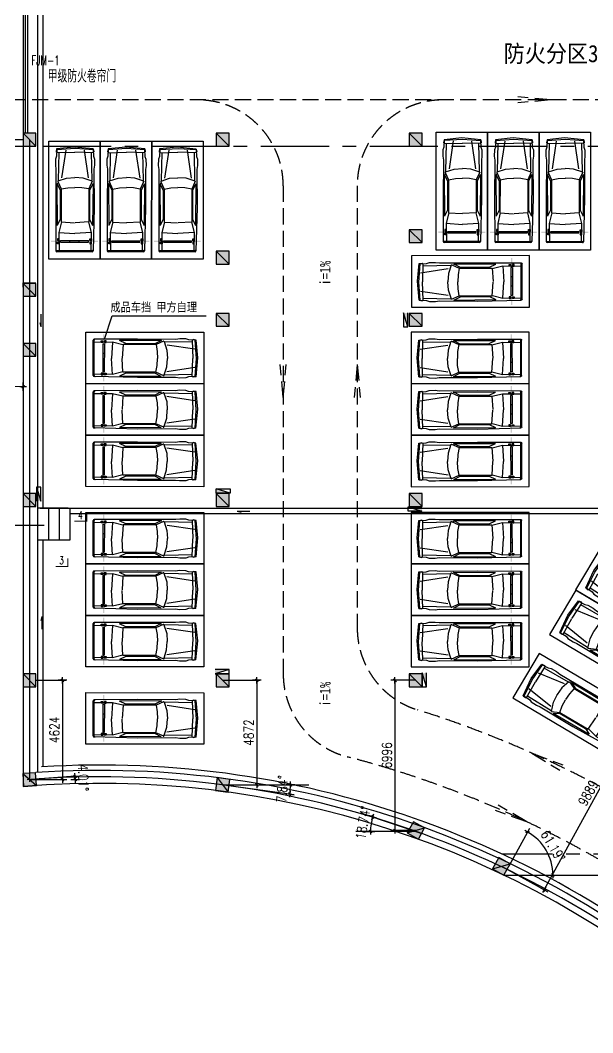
# Model space of a CAD drawing. Extents: x 953929 to 1132291, y -67290 to 107124.
# Drawn here: x 1000710 to 1027398, y 3079 to 50266 of the extents above; entities that cross this region are included whole.
import ezdxf
from ezdxf.enums import TextEntityAlignment as Align

# ---------------------------------------------------------------- set-up
doc = ezdxf.new("R2010")
doc.units = 0
doc.header["$MEASUREMENT"] = 0
doc.linetypes.add('CENTER', pattern=[50.8, 31.75, -6.35, 6.35, -6.35])
doc.linetypes.add('DASH', pattern=[0.35, 0.25, -0.1])
doc.layers.get('0').update_dxf_attribs({"linetype": 'CONTINUOUS'})
doc.layers.get('DEFPOINTS').update_dxf_attribs({"linetype": 'CONTINUOUS'})
for name, color, linetype in [('0-文字', 11, 'CONTINUOUS'), ('CC', 7, 'CONTINUOUS'), ('dg', 6, 'CONTINUOUS'), ('DIM', 7, 'CONTINUOUS'), ('F', 31, 'CONTINUOUS'), ('KWC', 253, 'CONTINUOUS'), ('LAYER2', 1, 'CONTINUOUS'), ('TC', 8, 'CONTINUOUS'), ('WALL', 1, 'CONTINUOUS'), ('WIN', 4, 'CONTINUOUS'), ('WINDOW', 254, 'CONTINUOUS'), ('WINDOWS', 4, 'CONTINUOUS'), ('柱子', 2, 'CONTINUOUS'), ('阳台', 4, 'CONTINUOUS')]:
    doc.layers.add(name, color=color, linetype=linetype)
doc.styles.add('CHINA', font='SimSun.ttf', dxfattribs={"width": 0.85, "height": 150})
doc.styles.add('CT', font='txt', dxfattribs={"width": 0.8, "bigfont": 'FS.SHX'})
doc.styles.add('DIM', font='', dxfattribs={"width": 0.75})
doc.styles.add('DIM_FONT', font='SIMPLEX.shx', dxfattribs={"width": 0.8})
doc.styles.add('FS', font='txt.shx', dxfattribs={"width": 0.66, "height": 150, "bigfont": 'fs.shx'})
doc.styles.add('ROMANC', font='ROMANC', dxfattribs={"height": 0.2})
doc.styles.add('宋体', font='SimSun.ttf')
doc.styles.get('DIM').set_extended_font_data('FangSong_GB2312')
doc.dimstyles.new('AXIS-200-arr', dxfattribs={"dimtxt": 300, "dimasz": 300, "dimexe": 250, "dimexo": 0, "dimgap": 150, "dimtad": 1, "dimdec": 0, "dimzin": 0, "dimdsep": 46, "dimtxsty": 'DIM_FONT', "dimsah": 1, "dimcen": 0.09, "dimclrd": 256, "dimclrt": 4, "dimadec": 0, "dimazin": 0, "dimtfac": 1, "dimtdec": 0, "dimtix": 1, "dimtmove": 1, "dimatfit": 3, "dimfxl": 0, "dimtolj": 1, "dimtzin": 0, "dimarcsym": 0})
doc.dimstyles.get("Standard").update_dxf_attribs({"dimtxt": 375, "dimasz": 1, "dimexe": 150, "dimexo": 0, "dimgap": 200, "dimtad": 1, "dimdec": 0, "dimzin": 0, "dimdsep": 46, "dimtxsty": 'DIM_FONT', "dimblk1": '_DIMX', "dimblk2": '_DIMX', "dimsah": 1, "dimcen": 200, "dimclrd": 256, "dimclre": 256, "dimclrt": 4, "dimadec": 0, "dimazin": 0, "dimtfac": 1, "dimtdec": 0, "dimtix": 1, "dimtmove": 2, "dimatfit": 3, "dimldrblk": '_DIMX', "dimfxl": 0, "dimtolj": 1, "dimtzin": 0, "dimarcsym": 0})

# ---------------------------------------------------------------- blocks, each defined once
blk = doc.blocks.new('CW')
at = {"layer": 'KWC'}
h = blk.add_hatch(color=256, dxfattribs=at)
h.paths.add_polyline_path([(865, -412), (865, -488), (953, -488), (953, -412)])
h.paths.add_polyline_path([(800, -412), (800, -488), (712, -488), (712, -412)])
edge = h.paths.add_edge_path(flags=16)
edge.add_ellipse((756, -450), major_axis=(-10.2, 10.2), ratio=1, start_angle=-45.0335, end_angle=314.9665, ccw=False)
edge = h.paths.add_edge_path(flags=16)
edge.add_ellipse((909, -450), major_axis=(-10.2, 10.2), ratio=1, start_angle=-45.0335, end_angle=314.9665, ccw=False)
h = blk.add_hatch(color=256, dxfattribs=at)
h.paths.add_polyline_path([(800, -546), (800, -109), (865, -109), (865, -546)])
h.paths.add_polyline_path([(799, -1419), (799, -982), (865, -982), (865, -1419)])
h.paths.add_polyline_path([(799, -2292), (799, -1855), (864, -1855), (864, -2292)])
h = blk.add_hatch(color=256, dxfattribs=at)
h.paths.add_polyline_path([(864, -1989), (864, -1913), (952, -1913), (952, -1989)])
edge = h.paths.add_edge_path(flags=16)
edge.add_ellipse((908, -1951), major_axis=(-10.2, 10.2), ratio=1, start_angle=-45.0335, end_angle=314.9665, ccw=False)
edge = h.paths.add_edge_path(flags=16)
edge.add_ellipse((755, -1951), major_axis=(-10.2, 10.2), ratio=1, start_angle=-45.0335, end_angle=314.9665, ccw=False)
h.paths.add_polyline_path([(799, -1989), (799, -1913), (712, -1913), (712, -1989)])
for p, q in [((-1, -2400), (0, 0)), ((0, 0), (5500, -3)), ((349, -2022), (350, -379)), ((391, -2023), (392, -379)), ((2414, -328), (395, -334)), ((1245, -471), (397, -483)), ((712, -488), (712, -412)), ((712, -412), (800, -412)), ((800, -412), (800, -488)), ((865, -412), (865, -488)), ((953, -412), (865, -412)), ((953, -488), (953, -412)), ((1245, -471), (1197, -1224)), ((1734, -592), (1245, -471)), ((3522, -383), (1576, -397)), ((1864, -537), (1576, -397)), ((4190, -340), (2414, -328)), ((3522, -383), (3226, -538)), ((3615, -425), (3273, -579)), ((3646, -439), (3773, -838)), ((4970, -473), (3673, -445)), ((4377, -312), (4190, -340)), ((4665, -317), (4377, -312)), ((4796, -365), (4665, -317)), ((5098, -381), (4796, -365)), ((4966, -373), (4985, -1225)), ((5003, -350), (4985, -372)), ((5139, -372), (5003, -350)), ((5154, -1230), (5098, -381)), ((5227, -1193), (5139, -372)), ((5500, -3), (5499, -2403)), ((800, -488), (712, -488)), ((800, -546), (799, -1855)), ((800, -546), (865, -546)), ((865, -546), (864, -1855)), ((865, -488), (953, -488)), ((1735, -578), (1696, -1211)), ((3273, -579), (1735, -578)), ((3226, -538), (1864, -537)), ((3273, -579), (3333, -897)), ((3333, -897), (3345, -1224)), ((3773, -838), (3802, -1224)), ((5082, -800), (3786, -605)), ((799, -982), (865, -982)), ((1244, -1976), (1197, -1222)), ((1734, -1869), (1696, -1236)), ((3333, -1552), (3345, -1225)), ((3772, -1612), (3802, -1226)), ((4965, -2077), (4985, -1226)), ((5097, -2070), (5154, -1230)), ((5138, -2079), (5227, -1193)), ((799, -1419), (865, -1419)), ((799, -1855), (864, -1855)), ((1733, -1855), (1244, -1976)), ((3272, -1870), (1734, -1869)), ((3272, -1870), (3333, -1552)), ((3637, -2034), (3272, -1870)), ((3637, -2034), (3772, -1612)), ((5081, -1651), (3785, -1844)), ((2413, -2120), (393, -2067)), ((1244, -1976), (396, -1962)), ((799, -1913), (712, -1913)), ((712, -1913), (712, -1989)), ((712, -1989), (799, -1989)), ((799, -1989), (799, -1913)), ((864, -1989), (864, -1913)), ((864, -1913), (952, -1913)), ((952, -1989), (864, -1989)), ((952, -1913), (952, -1989)), ((1863, -1910), (1575, -2050)), ((3521, -2067), (1575, -2050)), ((3225, -1911), (1863, -1910)), ((4189, -2110), (2413, -2120)), ((3521, -2067), (3225, -1911)), ((4969, -1977), (3672, -2005)), ((4376, -2138), (4189, -2110)), ((4664, -2133), (4376, -2138)), ((4795, -2085), (4664, -2133)), ((5097, -2070), (4795, -2085)), ((5002, -2101), (4984, -2079)), ((5138, -2079), (5002, -2101)), ((5499, -2403), (-1, -2400))]:
    blk.add_line(p, q, dxfattribs=at)
for centre in [(756, -450), (909, -450), (755, -1951), (908, -1951)]:
    blk.add_circle(centre, 14.4, dxfattribs=at)
for centre, major_axis, start_param, end_param in [((395, -379), (-45, 0.4), -1.558913, 0.008145), ((437, -379), (-45, 0.1), -1.565717, 0.001342), ((3509, -415), (11.2, 0.7), -1.159955, 1.503276), ((3624, -446), (22.5, 0.3), 0.294791, 1.978353), ((3333, -1224), (7.95, 7.95), 5.46214, 5.532266), ((3791, -1225), (-7.95, 7.95), 3.84936, 4.003454), ((4974, -1225), (7.95, 7.95), 5.474521, 5.519885), ((394, -2022), (-45, 0.1), 0.002021, 1.546781), ((436, -2023), (-45, 0.1), 0.002021, 1.546781), ((3623, -2003), (22.5, 0.4), 4.270615, 5.954177)]:
    blk.add_ellipse(centre, major_axis=major_axis, ratio=1, start_param=start_param, end_param=end_param, dxfattribs=at)
at = {"layer": 'KWC', "linetype": 'Continuous', "style": 'DIM', "oblique": 360, "flags": 9}
for tag in ['YSIZE', 'XSIZE']:
    blk.add_attdef(tag, (5154, -1230), '', height=0.45, rotation=179.9665, dxfattribs=at)
blk = doc.blocks.new('ZHU')
at = {"layer": '柱子'}
h = blk.add_hatch(color=256, dxfattribs=at)
h.paths.add_polyline_path([(300, -300), (300, 300), (-300, 300)])
h.paths.add_polyline_path([(-300, 300), (-300, -300), (300, -300)], flags=16)
blk.add_line((-300, 300), (300, -300), dxfattribs=at)
blk.add_lwpolyline([(-300, -300), (300, -300), (300, 300), (-300, 300)], close=True, dxfattribs=at)
blk = doc.blocks.new('A$C45826A92')
at = {"layer": 'DIM'}
for p, q in [((0, 0), (273, 831)), ((273, 831), (3638, 831))]:
    blk.add_line(p, q, dxfattribs=at)
at = {"layer": 'dg', "style": 'CHINA', "width": 0.85}
blk.add_text('成品车挡 甲方自理', height=315, dxfattribs=at).set_placement((209, 990))
blk = doc.blocks.new('1')
at = {"layer": 'DIM'}
for p, q in [((-150, 0), (150, 0)), ((0, -200), (0, 200))]:
    blk.add_line(p, q, dxfattribs=at)
at = {"layer": 'DIM', "const_width": 45}
blk.add_lwpolyline([(-71, -71), (71, 71)], dxfattribs=at)
blk = doc.blocks.new('*D252')
at = {"layer": 'DEFPOINTS', "color": 0}
for p in [(1027906, 19504), (1029897, 18409), (1023140, 10838)]:
    blk.add_point(p, dxfattribs=at)
at = {"layer": 'DIM', "color": 4}
for p, q in [((1027906, 19504), (1030028, 18337)), ((1025132, 9744), (1029897, 18408)), ((1023140, 10838), (1025263, 9671))]:
    blk.add_line(p, q, dxfattribs=at)
for p, rotation in [((1029897, 18409), 61.19437207137814), ((1025132, 9743), 241.1943720713782)]:
    blk.add_blockref('1', p, dxfattribs=dict(at, rotation=rotation))
at = {"layer": 'DIM', "color": 4, "insert": (1027186, 14257), "char_height": 450, "attachment_point": 5, "rotation": 61.1944, "style": 'DIM_FONT'}
blk.add_mtext('\\A1;9889', dxfattribs=at)
blk = doc.blocks.new('*D412')
at = {"layer": 'DEFPOINTS', "color": 0}
for p in [(1010144, 19504), (1010144, 14632), (1011736, 14632)]:
    blk.add_point(p, dxfattribs=at)
at = {"layer": 'DIM', "color": 4}
for p, q in [((1010144, 19504), (1011886, 19504)), ((1011736, 19503), (1011736, 14633)), ((1010144, 14632), (1011886, 14632))]:
    blk.add_line(p, q, dxfattribs=at)
for p, rotation in [((1011736, 19504), 90), ((1011736, 14632), 270)]:
    blk.add_blockref('1', p, dxfattribs=dict(at, rotation=rotation))
at = {"layer": 'DIM', "color": 4, "insert": (1011361, 17068), "char_height": 450, "attachment_point": 5, "rotation": 90, "style": 'DIM_FONT'}
blk.add_mtext('\\A1;4872', dxfattribs=at)
blk = doc.blocks.new('*D413')
at = {"layer": 'DEFPOINTS', "color": 0}
for p in [(1009846, 14673), (1010144, 14632), (1014156, 14632), (1013292, 14344), (1014053, 14094)]:
    blk.add_point(p, dxfattribs=at)
at = {"layer": 'DIM', "color": 4}
blk.add_arc((1010144, 14632), 3162, 352.183, 359.9819, dxfattribs=at)
for p, rotation in [((1013305, 14632), 89.99093946504912), ((1013276, 14201), 262.1739609836812)]:
    blk.add_blockref('1', p, dxfattribs=dict(at, rotation=rotation))
at = {"layer": 'DIM', "color": 4, "insert": (1012924, 14441), "char_height": 450, "attachment_point": 5, "rotation": 86.0825, "style": 'DIM_FONT'}
blk.add_mtext('\\A1;7.84°', dxfattribs=at)
blk = doc.blocks.new('*D414')
at = {"layer": 'DEFPOINTS', "color": 0}
for p in [(1001444, 19504), (1001144, 14880), (1002679, 14880)]:
    blk.add_point(p, dxfattribs=at)
at = {"layer": 'DIM', "color": 4}
for p, q in [((1001444, 19504), (1002829, 19504)), ((1002679, 19503), (1002679, 14881)), ((1001144, 14880), (1002829, 14880))]:
    blk.add_line(p, q, dxfattribs=at)
for p, rotation in [((1002679, 19504), 90), ((1002679, 14880), 270)]:
    blk.add_blockref('1', p, dxfattribs=dict(at, rotation=rotation))
at = {"layer": 'DIM', "color": 4, "insert": (1002304, 17192), "char_height": 450, "attachment_point": 5, "rotation": 90, "style": 'DIM_FONT'}
blk.add_mtext('\\A1;4624', dxfattribs=at)
blk = doc.blocks.new('*D415')
at = {"layer": 'DEFPOINTS', "color": 0}
for p in [(1000844, 14859), (1001144, 14880), (1003275, 14929), (1003367, 15036), (1003367, 14880)]:
    blk.add_point(p, dxfattribs=at)
at = {"layer": 'DIM', "color": 4}
blk.add_arc((1001144, 14880), 2132, 0.0269, 3.9849, dxfattribs=at)
for p, rotation in [((1003270, 15029), 93.99828958774827), ((1003275, 14880), 270.0134395108304)]:
    blk.add_blockref('1', p, dxfattribs=dict(at, rotation=rotation))
at = {"layer": 'DIM', "color": 4, "insert": (1003649, 14967), "char_height": 450, "attachment_point": 5, "rotation": 272.0059, "style": 'DIM_FONT'}
blk.add_mtext('\\A1;4.01°', dxfattribs=at)
blk = doc.blocks.new('*D416')
at = {"layer": 'DEFPOINTS', "color": 0}
for p in [(1019144, 19504), (1018179, 12508), (1019152, 12508)]:
    blk.add_point(p, dxfattribs=at)
at = {"layer": 'DIM', "color": 4}
for p, q in [((1019144, 19504), (1018029, 19504)), ((1018179, 19503), (1018179, 12509)), ((1019152, 12508), (1018029, 12508))]:
    blk.add_line(p, q, dxfattribs=at)
for p, rotation in [((1018179, 19504), 90), ((1018179, 12508), 270)]:
    blk.add_blockref('1', p, dxfattribs=dict(at, rotation=rotation))
at = {"layer": 'DIM', "color": 4, "insert": (1017804, 16006), "char_height": 450, "attachment_point": 5, "rotation": 90, "style": 'DIM_FONT'}
blk.add_mtext('\\A1;6996', dxfattribs=at)
blk = doc.blocks.new('*D417')
at = {"layer": 'DEFPOINTS', "color": 0}
for p in [(1016624, 13319), (1017086, 12920), (1016356, 12464), (1019144, 12464), (1019428, 12367)]:
    blk.add_point(p, dxfattribs=at)
at = {"layer": 'DIM', "color": 4}
blk.add_arc((1019144, 12464), 2108, 161.2825, 179.9728, dxfattribs=at)
for p, rotation in [((1017147, 13141), 71.26895813177075), ((1017036, 12464), 269.986409610388)]:
    blk.add_blockref('1', p, dxfattribs=dict(at, rotation=rotation))
at = {"layer": 'DIM', "color": 4, "insert": (1016694, 12868), "char_height": 450, "attachment_point": 5, "rotation": 80.6277, "style": 'DIM_FONT'}
blk.add_mtext('\\A1;18.74°', dxfattribs=at)
blk = doc.blocks.new('*D418')
at = {"color": 4, "linetype": 'ByBlock'}
blk.add_arc((289954, 6311), 2281, 0.0251, 61.1692, dxfattribs=at)
at = {"layer": 'DEFPOINTS', "color": 0, "linetype": 'ByBlock'}
for p in [(295008, 15502), (292091, 7106), (289952, 6311), (290099, 6575), (294517, 6311)]:
    blk.add_point(p, dxfattribs=at)
at = {"color": 4, "linetype": 'ByBlock'}
for p, rotation in [((291053, 8310), 151.1818100363247), ((292234, 6311), 270.0125620350261)]:
    blk.add_blockref('1', p, dxfattribs=dict(at, rotation=rotation))
at = {"color": 4, "linetype": 'ByBlock', "insert": (292240, 7663), "char_height": 450, "attachment_point": 5, "rotation": 300.5972, "style": 'DIM_FONT'}
blk.add_mtext('\\A1;61.19°', dxfattribs=at)
blk = doc.blocks.new('*D454')
at = {"layer": 'DEFPOINTS', "color": 0}
for p in [(1000844, 44604), (993705, 32524), (977735, 31605), (1000844, 14555), (993314, 6672)]:
    blk.add_point(p, dxfattribs=at)
at = {"layer": 'WINDOWS', "color": 4}
blk.add_arc((1000844, -5378), 38568, 90.0015, 121.9985, dxfattribs=at)
for p, rotation in [((1000844, 33190), 0.0007427916194452599), ((980406, 27330), 211.9992572083808)]:
    blk.add_blockref('1', p, dxfattribs=dict(at, rotation=rotation))
at = {"layer": 'WINDOWS', "color": 4, "insert": (990109, 32057), "char_height": 450, "attachment_point": 5, "rotation": 16, "style": 'DIM_FONT'}
blk.add_mtext('\\A1;32°', dxfattribs=at)
blk = doc.blocks.new('_DIMX')
blk.add_line((-150, 0), (150, 0))
at = {"const_width": 50}
blk.add_lwpolyline([(-70, -70), (70, 70)], dxfattribs=at)
blk = doc.blocks.new('A$C01856CDB')
at = {"layer": 'WIN'}
for q in [(588, 47), (189, 0)]:
    blk.add_line((0, 47), q, dxfattribs=at)
blk = doc.blocks.new('A$C445D01A8')
at = {"layer": 'WINDOW'}
blk.add_blockref('A$C01856CDB', (0, 0), dxfattribs=at)
blk = doc.blocks.new('A$C084E10F1')
at = {"layer": 'WINDOWS', "xscale": -1}
blk.add_blockref('A$C445D01A8', (588, 0), dxfattribs=at)
blk = doc.blocks.new('A$C3E303331')
at = {"layer": 'DIM'}
blk.add_line((0.001, 150), (4564.288, 150), dxfattribs=at)
dim = blk.add_angular_dim_2l(base=(2138.845, 944.854), line1=((146.138, 413.335), (5055.252, 9340.903)), line2=((0.001, 150), (4564.288, 150)), dimstyle='AXIS-200-arr', override={"dimdec": 2, "dimadec": 2, "dimtdec": 2}, dxfattribs=at)
dim.commit()
dim.dimension.update_dxf_attribs({"geometry": '*D418', "text_midpoint": (2287.113, 1501.654), "insert": (-289952.479, -6161.459)})

msp = doc.modelspace()

# ---------------------------------------------------------------- linework, layer by layer
at = {"layer": 'DIM'}
for p, q in [((1001831.39, 26714.713), (997184.427, 26714.713)), ((1010143.554, 14631.702), (1014155.894, 14631.702)), ((1016623.84, 13318.784), (1019427.642, 12367.315)), ((1019143.554, 12463.72), (1016356.134, 12463.72)), ((1019143.554, 12463.72), (1016356.134, 12463.72))]:
    msp.add_line(p, q, dxfattribs=at)
for points in [[(1014275.14, 37485.627, 0, 60, 0), (1014275.14, 37885.627, 0, 0, 0), (1014275.14, 39313.728, 0, 0, 0)], [(1014275.14, 19834.31, 0, 60, 0), (1014275.14, 19434.31, 0, 0, 0), (1014275.14, 18006.21, 0, 0, 0)]]:
    msp.add_lwpolyline(points, format="xyseb", dxfattribs=at)
at = {"layer": 'LAYER2', "color": 4, "const_width": 48}
for points in [[(1003814.723, 27298.517), (1003814.723, 26914.517), (1003238.723, 26914.517)], [(1002930.171, 25193.188), (1002930.171, 24809.188), (1002354.171, 24809.188)]]:
    msp.add_lwpolyline(points, dxfattribs=at)
at = {"layer": 'TC'}
for p, q in [((1018779.588, 35973.304), (1018579.588, 36623.304)), ((1018579.588, 36623.304), (1018579.588, 35973.304)), ((1018779.588, 35973.304), (1018779.588, 36623.304)), ((1018579.588, 35973.304), (1018779.588, 35973.304)), ((1001466.816, 28507.253), (1001666.816, 27857.253)), ((1001666.816, 28507.253), (1001466.816, 28507.253)), ((1001466.816, 28507.253), (1001466.816, 27857.253)), ((1001666.816, 27857.253), (1001666.816, 28507.253)), ((1009843.709, 28223.347), (1009843.709, 28423.347)), ((1009843.709, 28423.347), (1010493.709, 28423.347)), ((1010493.709, 28223.347), (1009843.709, 28423.347)), ((1010493.709, 28423.347), (1010493.709, 28223.347)), ((1010493.709, 28223.347), (1009843.709, 28223.347)), ((1018786.049, 27588.664), (1019436.049, 27388.664)), ((1018786.049, 27388.664), (1018786.049, 27588.664)), ((1018786.049, 27588.664), (1019436.049, 27588.664)), ((1019436.049, 27388.664), (1018786.049, 27388.664)), ((1010443.554, 20004.176), (1009793.554, 20004.176)), ((1010443.554, 20004.176), (1009793.554, 19804.176)), ((1010443.554, 19804.176), (1010443.554, 20004.176)), ((1019443.554, 19854.176), (1019443.554, 19204.176)), ((1019643.554, 19204.176), (1019443.554, 19854.176)), ((1019643.554, 19204.176), (1019643.554, 19854.176)), ((1009793.554, 19804.176), (1010443.554, 19804.176)), ((1019443.554, 19204.176), (1019643.554, 19204.176))]:
    msp.add_line(p, q, dxfattribs=at)
for points in [[(1018778.496, 35976.205), (1018778.496, 36622.414), (1018582.683, 36620.547)], [(1001467.908, 28504.352), (1001467.908, 27858.143), (1001663.721, 27860.01)], [(1010490.808, 28224.439), (1009844.599, 28224.439), (1009846.466, 28420.252)], [(1018788.95, 27587.572), (1019435.159, 27587.572), (1019433.291, 27391.759)], [(1010440.653, 20003.084), (1009794.444, 20003.084), (1009796.311, 19807.271)], [(1019642.462, 19207.076), (1019642.462, 19853.286), (1019446.649, 19851.418)]]:
    msp.add_solid(points, dxfattribs=at)
at = {"layer": 'WALL'}
for p, q in [((1000843.554, 44604.176), (1000843.554, 41474.707)), ((1000843.554, 44604.176), (1000843.554, 14554.954)), ((1001143.554, 44704.176), (1001143.554, 14771.709)), ((1000843.554, 38032.872), (1001443.554, 38032.872)), ((1000843.554, 37832.856), (1000843.554, 38032.872))]:
    msp.add_line(p, q, dxfattribs=at)
for radius, start, end in [(43500, 49.372135, 94.7471491), (43800, 48.2761187, 94.4623049)]:
    msp.add_arc((1004443.554, -28795.824), radius, start, end, dxfattribs=at)
at = {"layer": 'WINDOWS'}
for p, q in [((1001514.467, 65254.176), (1001518.554, 27604.176)), ((1001768.554, 60954.176), (1001768.554, 27529.176)), ((1000843.554, 52054.176), (1000843.554, 45004.176)), ((1000943.554, 52054.176), (1000943.554, 45004.176)), ((1001043.554, 52054.176), (1001043.554, 45004.176)), ((989096.4, 44704.176), (1000843.554, 44704.176)), ((989096.4, 44404.176), (1000843.554, 44404.176)), ((1001518.554, 27604.176), (1001518.554, 15202.017)), ((1002949.767, 27529.176), (1001518.554, 27529.176)), ((1001643.554, 27529.176), (1053268.554, 27529.176)), ((1002024.767, 27529.176), (1002024.767, 26029.176)), ((1002524.767, 27529.176), (1002524.767, 26029.176)), ((1003024.767, 27529.176), (1003024.767, 26029.176)), ((1003024.767, 27279.176), (1053267.518, 27279.176)), ((1003024.767, 26029.176), (1001518.554, 26029.176)), ((1001768.554, 26029.176), (1001768.554, 15468.834)), ((1003070.435, 15014.868), (1001442.815, 14900.719)), ((1013474.006, 14173.44), (1010440.753, 14590.805)), ((1024260.912, 12253.666), (1023478.552, 10843.902))]:
    msp.add_line(p, q, dxfattribs=at)
at = {"layer": 'WINDOWS', "color": 8, "linetype": 'DASH', "ltscale": 3000}
for p, q in [((1117518.554, 46554.176), (989125.074, 46554.176)), ((1025439.621, 46554.176), (1023904.28, 46696.572)), ((1025439.621, 46554.176), (1023904.28, 46411.779)), ((1012968.25, 42554.176), (1012968.25, 19810.098)), ((1016418.25, 42554.176), (1016418.25, 21946.469)), ((1012968.25, 32681.781), (1012825.854, 34217.122)), ((1012968.25, 32681.781), (1013110.647, 34217.122)), ((1016418.25, 34217.122), (1016275.854, 32681.781)), ((1016418.25, 34217.122), (1016560.647, 32681.781)), ((1024553.976, 16112.554), (1025871.467, 15311.452)), ((1024553.976, 16112.554), (1025996.326, 15567.416)), ((1024322.219, 12911.449), (1022991.195, 13689.86)), ((1024322.219, 12911.449), (1022870.741, 13431.794))]:
    msp.add_line(p, q, dxfattribs=at)
at = {"layer": 'WINDOWS', "color": 8, "linetype": 'CENTER', "ltscale": 100}
for p, q in [((1001768.554, 44404.176), (1122993.554, 44404.176)), ((1045843.554, 11404.176), (1023175.412, 11404.176))]:
    msp.add_line(p, q, dxfattribs=at)
at = {"layer": 'WINDOWS', "color": 8, "linetype": 'DASH', "ltscale": 3000}
for centre, radius, start, end in [((1008968.25, 42554.176), 4000, 0, 90), ((1020418.25, 42554.176), 4000, 90, 180), ((1020418.25, 21946.469), 4000, 180, 252.60203), ((1016968.25, 19810.098), 4000, 180, 255.6333841), ((1004518.554, -28795.824), 49175, 55.420157, 72.60203), ((1004008.752, -30128.817), 47593.081, 49.9710268, 75.4370216)]:
    msp.add_arc(centre, radius, start, end, dxfattribs=at)
at = {"layer": 'WINDOWS'}
for radius, start, end in [(44100, 46.2852377, 93.9006846), (44350, 46.4149475, 93.5550065)]:
    msp.add_arc((1004443.554, -28795.824), radius, start, end, dxfattribs=at)

# ---------------------------------------------------------------- block references
at = {"layer": 'KWC', "rotation": 90}
for p in [(1020096.045, 39556.774), (1022496.044, 39555.372), (1024896.044, 39553.971), (1002034.931, 39129.783), (1004434.931, 39128.382), (1006834.93, 39126.98)]:
    msp.add_blockref('CW', p, dxfattribs=at)
at = {"layer": 'KWC', "xscale": -1}
for p in [(1024450.463, 39294.772), (1024433.434, 35731.18), (1024434.836, 33331.18), (1024436.237, 30931.18), (1024433.434, 27331.18), (1024434.836, 24931.18), (1024436.237, 22531.18)]:
    msp.add_blockref('CW', p, dxfattribs=at)
at = {"layer": 'KWC'}
for p in [(1003765.709, 35731.18), (1003764.307, 33331.18), (1003762.906, 30931.18), (1003765.709, 27331.18), (1003764.307, 24931.18), (1003762.906, 22531.18), (1003765.709, 18931.18)]:
    msp.add_blockref('CW', p, dxfattribs=at)
at = {"layer": 'KWC', "xscale": -1, "rotation": 329.2469856047173}
for p in [(1032553.627, 22967.811), (1031340.49, 20896.936), (1029633.382, 17943.783)]:
    msp.add_blockref('CW', p, dxfattribs=at)
at = {"layer": 'WINDOWS', "xscale": 1.3, "yscale": 1.3, "zscale": 1.3}
msp.add_blockref('A$C45826A92', (1004644.195, 35404.133), dxfattribs=at)
at = {"layer": 'WINDOWS', "rotation": 270}
msp.add_blockref('A$C084E10F1', (1001634.236, 36562.357), dxfattribs=at)
at = {"layer": 'WINDOWS', "xscale": -1}
msp.add_blockref('A$C084E10F1', (1011410.929, 27333.568), dxfattribs=at)
at = {"layer": 'WINDOWS', "xscale": -1, "rotation": 270}
msp.add_blockref('A$C084E10F1', (1001664.478, 21893.594), dxfattribs=at)
at = {"layer": 'WINDOWS'}
msp.add_blockref('A$C3E303331', (1023257.141, 10280.575), dxfattribs=at)
at = {"layer": '柱子'}
for p in [(1001143.554, 44704.176), (1010143.554, 44704.176), (1019143.554, 44704.176), (1019143.554, 40204.176), (1010143.554, 39204.176), (1001143.554, 37704.176), (1010143.554, 36304.176), (1019143.554, 36304.176), (1001143.554, 34904.176), (1001143.554, 27904.176), (1010143.554, 27904.176), (1019143.554, 27904.176), (1001143.554, 19504.176), (1010143.554, 19504.176), (1019143.554, 19504.176)]:
    msp.add_blockref('ZHU', p, dxfattribs=at)
for p, rotation in [((1001143.554, 14879.684), 4.011729098578829), ((1010143.554, 14631.702), 352.1649004487279), ((1019152.391, 12507.689), 60.97155762193299), ((1023140.401, 10838.462), 60.97155762193299)]:
    msp.add_blockref('ZHU', p, dxfattribs=dict(at, rotation=rotation))

# ---------------------------------------------------------------- texts
at = {"layer": '0-文字', "style": '宋体', "width": 0.9}
msp.add_text(' 防火分区3546平米', height=800, dxfattribs=at).set_placement((1026930.112, 48727.183, -15221003000), align=Align.MIDDLE)
at = {"layer": 'CC', "color": 7, "style": 'CT', "width": 0.66}
msp.add_text('甲级防火卷帘门', height=600, dxfattribs=at).set_placement((1001992.724, 47364.947))
at = {"layer": 'DIM', "style": 'CHINA', "width": 0.85}
for p in [(1015172.577, 37906.039), (1015172.577, 18282.926)]:
    msp.add_text('i=1%', height=500, rotation=90, dxfattribs=at).set_placement(p)
at = {"layer": 'F', "style": 'FS', "width": 0.66}
msp.add_text('FJM-1', height=450, dxfattribs=at).set_placement((1001222.588, 48168.927))
at = {"layer": '阳台', "style": 'ROMANC', "width": 0.66}
for s, p in [('4', (1003417.704, 27019.985)), ('3', (1002533.151, 24914.656))]:
    msp.add_text(s, height=360, dxfattribs=at).set_placement(p)

# ---------------------------------------------------------------- dimensions: what is measured, and where the dimension line sits
at = {"layer": 'DIM'}
for base, p1, p2, picture, middle in [((1002679.365, 14879.684), (1001443.554, 19504.176), (1001143.554, 14879.684), '*D414', (1002304.365, 17191.93)), ((1011736.366, 14631.702), (1010143.554, 19504.176), (1010143.554, 14631.702), '*D412', (1011361.366, 17067.939)), ((1018178.846, 12507.689), (1019143.554, 19504.176), (1019152.391, 12507.689), '*D416', (1017803.846, 16005.932))]:
    dim = msp.add_linear_dim(base=base, p1=p1, p2=p2, angle=90, dimstyle='AXIS-200-arr', override={"dimtxt": 450, "dimasz": 1, "dimexe": 150, "dimblk1": '1', "dimblk2": '1', "dimcen": 0, "dimclrd": 4, "dimclre": 4, "dimtix": 0, "dimtmove": 0}, dxfattribs=at)
    dim.commit()
    dim.dimension.update_dxf_attribs({"geometry": picture, "text_midpoint": middle})
dim = msp.add_aligned_dim(p1=(1023140.401, 10838.462), p2=(1027905.527, 19504.176), distance=-2272.709, dimstyle='AXIS-200-arr', override={"dimtxt": 450, "dimasz": 1, "dimexe": 150, "dimblk1": '1', "dimblk2": '1', "dimcen": 0, "dimclrd": 4, "dimclre": 4, "dimtix": 0, "dimtmove": 0}, dxfattribs=at)
dim.commit()
dim.dimension.update_dxf_attribs({"geometry": '*D252', "text_midpoint": (1027185.849, 14256.927)})
for base, line1, line2, picture, middle in [((1003274.59, 14929.43), ((1000844.289, 14858.696), (1003366.922, 15035.614)), ((1001143.554, 14879.684), (1003366.922, 14879.684)), '*D415', (1003273.865, 14954.294)), ((1013292.256, 14343.851), ((1010143.554, 14631.702), (1014155.894, 14631.702)), ((1009846.354, 14672.598), (1014052.828, 14093.758)), '*D413', (1013297.998, 14415.682)), ((1017085.54, 12919.836), ((1016623.84, 13318.784), (1019427.642, 12367.315)), ((1019143.554, 12463.72), (1016356.134, 12463.72)), '*D417', (1017063.741, 12806.998))]:
    dim = msp.add_angular_dim_2l(base=base, line1=line1, line2=line2, dimstyle='AXIS-200-arr', override={"dimtxt": 450, "dimasz": 1, "dimexe": 150, "dimdec": 2, "dimblk1": '1', "dimblk2": '1', "dimcen": 0, "dimclrd": 4, "dimclre": 4, "dimadec": 2, "dimtdec": 2, "dimtix": 0, "dimtmove": 0}, dxfattribs=at)
    dim.commit()
    dim.dimension.update_dxf_attribs({"geometry": picture, "text_midpoint": middle, "dimtype": 162})
at = {"layer": 'WINDOWS'}
dim = msp.add_angular_dim_2l(base=(993704.837, 32523.833), line1=((1000843.554, 44604.176), (1000843.554, 14554.954)), line2=((993314.187, 6671.897), (977734.561, 31604.511)), dimstyle='Standard', override={"dimtxt": 450, "dimgap": 150, "dimblk1": '1', "dimblk2": '1', "dimcen": 0, "dimclrd": 4, "dimclre": 4, "dimtix": 0, "dimtmove": 0}, dxfattribs=at)
dim.commit()
dim.dimension.update_dxf_attribs({"geometry": '*D454', "text_midpoint": (990109.444, 32056.68)})

doc.saveas('drawing.dxf')
